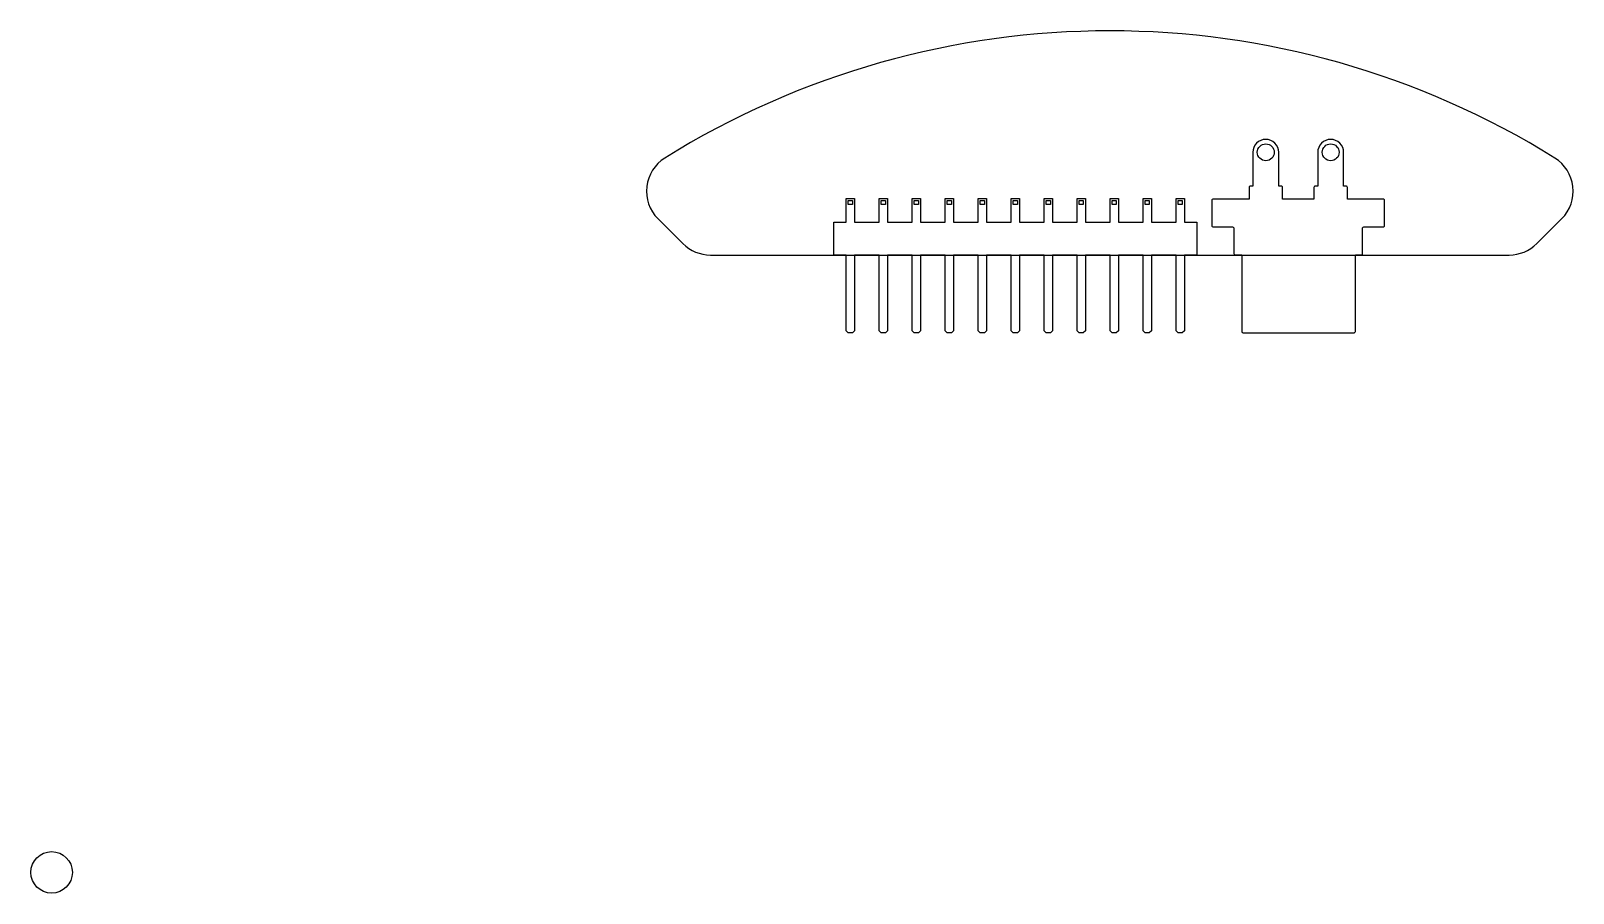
# Model space of a CAD drawing. Header units: millimetres. Extents: x -83 to 36, y -2 to 65.
import ezdxf

# ---------------------------------------------------------------- set-up
doc = ezdxf.new("R2010")
doc.units = ezdxf.units.MM
doc.layers.get('0').update_dxf_attribs({"linetype": 'CONTINUOUS'})

msp = doc.modelspace()

# ---------------------------------------------------------------- linework, layer by layer
for points in [[(34.27, 55.03, 0.285924), (-34.27, 55.03, 0.482811), (-34.81, 50.36), (-32.88, 48.44, 0.198912), (-30.76, 47.56), (30.76, 47.56, 0.198912), (32.88, 48.44), (34.81, 50.36, 0.482811)], [(12.01, 56.47, 0.414214), (11.01, 55.47), (11.01, 53.47), (11.01, 52.87), (10.82, 52.87, 0.414214), (10.72, 52.77), (10.72, 51.87), (7.96, 51.87, 0.414214), (7.86, 51.77), (7.86, 49.82, 0.414214), (7.96, 49.72), (9.46, 49.72, -0.414214), (9.56, 49.62), (9.56, 47.67, 0.414214), (9.66, 47.57), (10.16, 47.57), (10.16, 41.67, 0.414214), (10.26, 41.57), (10.36, 41.57), (12.01, 41.57), (13.64, 41.57), (14.19, 41.57), (14.61, 41.57), (15.04, 41.57), (16.23, 41.57), (16.3, 41.57), (17.71, 41.57), (17.78, 41.57), (18.78, 41.57), (18.81, 41.57, 0.414214), (18.91, 41.67), (18.91, 47.57), (19.36, 47.57, 0.414214), (19.46, 47.67), (19.46, 49.62, -0.414214), (19.56, 49.72), (21.06, 49.72, 0.414214), (21.16, 49.82), (21.16, 51.77, 0.414214), (21.06, 51.87), (18.3, 51.87), (18.3, 52.77, 0.414214), (18.2, 52.87), (18.01, 52.87), (18.01, 53.47), (18.01, 55.47, 0.414214), (17.01, 56.47, 0.414214), (16.01, 55.47), (16.01, 53.47), (16.01, 52.87), (15.82, 52.87, 0.414214), (15.72, 52.77), (15.72, 51.87), (13.3, 51.87), (13.3, 52.77, 0.414214), (13.2, 52.87), (13.01, 52.87), (13.01, 53.47), (13.01, 55.47, 0.414214)]]:
    msp.add_lwpolyline(points, format="xyb", close=True)
for points in [[(6.69, 50.1), (6.69, 47.56), (6.44, 47.56), (5.74, 47.56), (5.74, 41.72), (5.58, 41.56), (5.26, 41.56), (5.1, 41.72), (5.1, 47.56), (4.4, 47.56), (4.15, 47.56), (3.9, 47.56), (3.2, 47.56), (3.2, 41.72), (3.04, 41.56), (2.72, 41.56), (2.56, 41.72), (2.56, 47.56), (1.86, 47.56), (1.61, 47.56), (1.36, 47.56), (0.66, 47.56), (0.66, 41.72), (0.5, 41.56), (0.18, 41.56), (0.02, 41.72), (0.02, 47.56), (-0.68, 47.56), (-0.93, 47.56), (-1.18, 47.56), (-1.88, 47.56), (-1.88, 41.72), (-2.04, 41.56), (-2.36, 41.56), (-2.52, 41.72), (-2.52, 47.56), (-3.22, 47.56), (-3.47, 47.56), (-3.72, 47.56), (-4.42, 47.56), (-4.42, 41.72), (-4.58, 41.56), (-4.9, 41.56), (-5.06, 41.72), (-5.06, 47.56), (-5.76, 47.56), (-6.01, 47.56), (-6.26, 47.56), (-6.96, 47.56), (-6.96, 41.72), (-7.12, 41.56), (-7.44, 41.56), (-7.6, 41.72), (-7.6, 47.56), (-8.3, 47.56), (-8.55, 47.56), (-8.8, 47.56), (-9.5, 47.56), (-9.5, 41.72), (-9.66, 41.56), (-9.98, 41.56), (-10.14, 41.72), (-10.14, 47.56), (-10.84, 47.56), (-11.09, 47.56), (-11.34, 47.56), (-12.04, 47.56), (-12.04, 41.72), (-12.2, 41.56), (-12.52, 41.56), (-12.68, 41.72), (-12.68, 47.56), (-13.38, 47.56), (-13.63, 47.56), (-13.88, 47.56), (-14.58, 47.56), (-14.58, 41.72), (-14.74, 41.56), (-15.06, 41.56), (-15.22, 41.72), (-15.22, 47.56), (-15.92, 47.56), (-16.17, 47.56), (-16.42, 47.56), (-17.12, 47.56), (-17.12, 41.72), (-17.28, 41.56), (-17.6, 41.56), (-17.76, 41.72), (-17.76, 47.56), (-18.46, 47.56), (-18.71, 47.56), (-18.96, 47.56), (-19.66, 47.56), (-19.66, 41.72), (-19.82, 41.56), (-20.14, 41.56), (-20.3, 41.72), (-20.3, 47.56), (-21, 47.56), (-21.25, 47.56), (-21.25, 50.1), (-21, 50.1), (-20.3, 50.1), (-20.3, 51.28), (-20.3, 51.92), (-19.66, 51.92), (-19.66, 51.28), (-19.66, 50.1), (-18.96, 50.1), (-18.71, 50.1), (-18.46, 50.1), (-17.76, 50.1), (-17.76, 51.28), (-17.76, 51.92), (-17.12, 51.92), (-17.12, 51.28), (-17.12, 50.1), (-16.42, 50.1), (-16.17, 50.1), (-15.92, 50.1), (-15.22, 50.1), (-15.22, 51.28), (-15.22, 51.92), (-14.58, 51.92), (-14.58, 51.28), (-14.58, 50.1), (-13.88, 50.1), (-13.63, 50.1), (-13.38, 50.1), (-12.68, 50.1), (-12.68, 51.28), (-12.68, 51.92), (-12.04, 51.92), (-12.04, 51.28), (-12.04, 50.1), (-11.34, 50.1), (-11.09, 50.1), (-10.84, 50.1), (-10.14, 50.1), (-10.14, 51.28), (-10.14, 51.92), (-9.5, 51.92), (-9.5, 51.28), (-9.5, 50.1), (-8.8, 50.1), (-8.55, 50.1), (-8.3, 50.1), (-7.6, 50.1), (-7.6, 51.28), (-7.6, 51.92), (-6.96, 51.92), (-6.96, 51.28), (-6.96, 50.1), (-6.26, 50.1), (-6.01, 50.1), (-5.76, 50.1), (-5.06, 50.1), (-5.06, 51.28), (-5.06, 51.92), (-4.42, 51.92), (-4.42, 51.28), (-4.42, 50.1), (-3.72, 50.1), (-3.47, 50.1), (-3.22, 50.1), (-2.52, 50.1), (-2.52, 51.28), (-2.52, 51.92), (-1.88, 51.92), (-1.88, 51.28), (-1.88, 50.1), (-1.18, 50.1), (-0.93, 50.1), (-0.68, 50.1), (0.02, 50.1), (0.02, 51.28), (0.02, 51.92), (0.66, 51.92), (0.66, 51.28), (0.66, 50.1), (1.36, 50.1), (1.61, 50.1), (1.86, 50.1), (2.56, 50.1), (2.56, 51.28), (2.56, 51.92), (3.2, 51.92), (3.2, 51.28), (3.2, 50.1), (3.9, 50.1), (4.15, 50.1), (4.4, 50.1), (5.1, 50.1), (5.1, 51.28), (5.1, 51.92), (5.74, 51.92), (5.74, 51.28), (5.74, 50.1), (6.44, 50.1)], [(-19.82, 51.44), (-20.14, 51.44), (-20.14, 51.76), (-19.82, 51.76)], [(-17.28, 51.44), (-17.6, 51.44), (-17.6, 51.76), (-17.28, 51.76)], [(-14.74, 51.44), (-15.06, 51.44), (-15.06, 51.76), (-14.74, 51.76)], [(-12.2, 51.44), (-12.52, 51.44), (-12.52, 51.76), (-12.2, 51.76)], [(-9.66, 51.44), (-9.98, 51.44), (-9.98, 51.76), (-9.66, 51.76)], [(-7.12, 51.44), (-7.44, 51.44), (-7.44, 51.76), (-7.12, 51.76)], [(-4.58, 51.44), (-4.9, 51.44), (-4.9, 51.76), (-4.58, 51.76)], [(-2.04, 51.44), (-2.36, 51.44), (-2.36, 51.76), (-2.04, 51.76)], [(0.5, 51.44), (0.18, 51.44), (0.18, 51.76), (0.5, 51.76)], [(3.04, 51.44), (2.72, 51.44), (2.72, 51.76), (3.04, 51.76)], [(5.58, 51.44), (5.26, 51.44), (5.26, 51.76), (5.58, 51.76)]]:
    msp.add_lwpolyline(points, close=True)
for centre, radius in [((12.01, 55.47), 0.65), ((17.01, 55.47), 0.65), ((-81.5, 0), 1.6)]:
    msp.add_circle(centre, radius)

doc.saveas('drawing.dxf')
